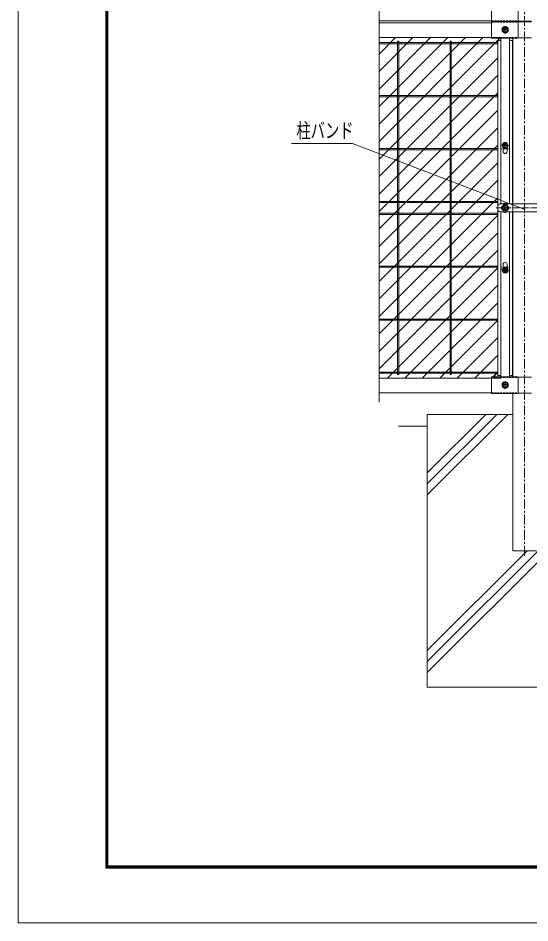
# Model space of a CAD drawing. Units: millimetres, scale not verified. Extents: x -6279 to 403, y -2363 to 2362.
# Drawn here: x -6279 to -4965, y -2363 to -40 of the extents above; entities that cross this region are included whole.
import ezdxf
from ezdxf.enums import TextEntityAlignment as Align

# ---------------------------------------------------------------- set-up
doc = ezdxf.new("R2010")
doc.units = ezdxf.units.MM
doc.header["$LTSCALE"] = 20
for name, pattern in [('USER1', [2, 1.25, -0.25, 0.25, -0.25]), ('USER2', [1.125, 0.75, -0.125, 0.125, -0.125]), ('USER3', [0.375, 0.25, -0.125])]:
    doc.linetypes.add(name, pattern=pattern)
for name, color, linetype, lineweight in [('0-1_寸法', 7, 'Continuous', 13), ('0-2_基礎', 7, 'Continuous', 13), ('0-3_柱', 7, 'Continuous', 13), ('0-4_胴縁', 7, 'Continuous', 13), ('0-5_0', 7, 'Continuous', 13), ('0-7_押え板', 6, 'Continuous', 13), ('0-8_WM', 30, 'Continuous', 13), ('0-9_BN', 4, 'Continuous', 25), ('0-A_マット', 92, 'Continuous', 9), ('0-B_バンド', 4, 'Continuous', 13), ('0-D_継手', 6, 'Continuous', 13)]:
    doc.layers.add(name, color=color, linetype=linetype, lineweight=lineweight)
doc.styles.add('ＭＳ ゴシック', font='')
doc.styles.get('ＭＳ ゴシック').set_extended_font_data('MS Gothic')

msp = doc.modelspace()

# ---------------------------------------------------------------- linework, layer by layer
at = {"layer": '0-1_寸法', "linetype": 'USER1'}
msp.add_line((-4978.75, -1419.52), (-4978.75, 1065.57), dxfattribs=at)
at = {"layer": '0-1_寸法'}
msp.add_lwpolyline([(-5577.58, -361.82), (-5421.14, -361.82), (-4977.83, -531.06)], dxfattribs=at)
at = {"layer": '0-2_基礎'}
for p, q in [((-5228.75, -1057.04), (-5228.75, -1757.04)), ((-5009, -1057.04), (-5228.75, -1057.04)), ((-5228.75, -1207.27), (-5078.52, -1057.04)), ((-5228.75, -1235.56), (-5050.24, -1057.04)), ((-5228.75, -1263.84), (-5021.95, -1057.04)), ((-5009, -1057.04), (-5128.75, -1057.04)), ((-5068.75, -1057.04), (-5009, -1057.04)), ((-5228.75, -1087.04), (-5302.56, -1087.04)), ((-5228.75, -1691.46), (-4728.75, -1191.46)), ((-5228.75, -1719.74), (-4728.75, -1219.74)), ((-5228.75, -1663.18), (-4972.62, -1407.04)), ((-4728.75, -1757.04), (-5228.75, -1757.04))]:
    msp.add_line(p, q, dxfattribs=at)
at = {"layer": '0-3_柱'}
for p, q in [((-5009, -47.04), (-5009, -50.21)), ((-5009, -90.01), (-5009, -517.04)), ((-5009, -537.04), (-5009, -962.24)), ((-5009, -1002.04), (-5009, -1407.04)), ((-4948.5, -1407.04), (-5009, -1407.04))]:
    msp.add_line(p, q, dxfattribs=at)
at = {"layer": '0-4_胴縁'}
for p, q in [((-5352.56, 1023.12), (-5352.56, -1025.49)), ((-5352.56, -47.04), (-5058.75, -47.04)), ((-5352.56, -52.04), (-5063.75, -52.04)), ((-5352.56, -90.04), (-5063.75, -90.04)), ((-5352.56, -964.04), (-5063.75, -964.04)), ((-5352.56, -1002.04), (-5063.75, -1002.04))]:
    msp.add_line(p, q, dxfattribs=at)
at = {"layer": '0-5_0', "color": 3}
msp.add_lwpolyline([(-6279.3, 2362.4), (403.2, 2362.4), (403.2, -2362.6), (-6279.3, -2362.6)], close=True, dxfattribs=at)
at = {"layer": '0-5_0'}
for points in [[(-6054.3, 2221.77), (178.2, 2221.77), (178.2, -2221.98), (-6054.3, -2221.98)], [(-6052.89, 2220.37), (176.8, 2220.37), (176.8, -2220.57), (-6052.89, -2220.57)], [(-6051.48, 2218.96), (175.39, 2218.96), (175.39, -2219.16), (-6051.48, -2219.16)], [(-6050.08, 2217.55), (173.99, 2217.55), (173.99, -2217.76), (-6050.08, -2217.76)], [(-6048.67, 2216.15), (172.58, 2216.15), (172.58, -2216.35), (-6048.67, -2216.35)]]:
    msp.add_lwpolyline(points, close=True, dxfattribs=at)
at = {"layer": '0-7_押え板'}
for p, q in [((-5039.85, -90.04), (-5039.85, -517.04)), ((-5039.85, -90.04), (-5039.85, -517.04)), ((-5017.85, -90.04), (-5017.85, -517.04)), ((-5017.85, -90.04), (-5017.85, -517.04)), ((-5047.85, -97.04), (-5047.85, -957.04)), ((-5039.85, -97.04), (-5047.85, -97.04)), ((-5047.85, -97.04), (-5047.85, -957.04)), ((-5039.85, -97.04), (-5047.85, -97.04)), ((-5009.85, -97.04), (-5017.85, -97.04)), ((-5009.85, -97.04), (-5017.85, -97.04)), ((-5009.85, -97.04), (-5009.85, -517.04)), ((-5009.85, -97.04), (-5009.85, -517.04)), ((-5033.85, -367.54), (-5033.85, -382.54)), ((-5033.85, -367.54), (-5033.85, -382.54)), ((-5023.85, -367.54), (-5023.85, -382.54)), ((-5023.85, -367.54), (-5023.85, -382.54)), ((-5033.75, -519.54), (-5033.75, -534.54)), ((-5033.75, -519.54), (-5033.75, -534.54)), ((-5023.75, -519.54), (-5023.75, -534.54)), ((-5023.75, -519.54), (-5023.75, -534.54)), ((-5039.85, -537.04), (-5039.85, -960.64)), ((-5039.85, -537.04), (-5039.85, -960.64)), ((-5017.85, -537.04), (-5017.85, -960.64)), ((-5017.85, -537.04), (-5017.85, -960.64)), ((-5009.85, -537.04), (-5009.85, -957.04)), ((-5009.85, -537.04), (-5009.85, -957.04)), ((-5033.85, -671.54), (-5033.85, -686.54)), ((-5033.85, -671.54), (-5033.85, -686.54)), ((-5023.85, -671.54), (-5023.85, -686.54)), ((-5023.85, -671.54), (-5023.85, -686.54)), ((-5039.85, -957.04), (-5047.85, -957.04)), ((-5039.85, -957.04), (-5047.85, -957.04)), ((-5009.85, -957.04), (-5017.85, -957.04)), ((-5009.85, -957.04), (-5017.85, -957.04))]:
    msp.add_line(p, q, dxfattribs=at)
at = {"layer": '0-7_押え板', "linetype": 'USER2'}
for p, q in [((-5019.85, -375.04), (-5037.85, -375.04)), ((-5019.85, -375.04), (-5037.85, -375.04)), ((-5019.85, -679.04), (-5037.85, -679.04)), ((-5019.85, -679.04), (-5037.85, -679.04))]:
    msp.add_line(p, q, dxfattribs=at)
at = {"layer": '0-7_押え板'}
msp.add_circle((-5028.76, -686.77), 4, dxfattribs=at)
msp.add_circle((-5028.76, -686.77), 4, dxfattribs=at)
for centre, start, end in [((-5028.85, -367.54), 0, 180), ((-5028.85, -367.54), 0, 180), ((-5028.85, -382.54), 180, 0), ((-5028.85, -382.54), 180, 0), ((-5028.75, -519.54), 0, 180), ((-5028.75, -519.54), 0, 180), ((-5028.75, -534.54), 180, 0), ((-5028.75, -534.54), 180, 0), ((-5028.85, -671.54), 0, 180), ((-5028.85, -671.54), 0, 180), ((-5028.85, -686.54), 180, 0), ((-5028.85, -686.54), 180, 0)]:
    msp.add_arc(centre, 5, start, end, dxfattribs=at)
at = {"layer": '0-8_WM'}
for p, q in [((-5047.85, -102.44), (-5352.56, -102.44)), ((-5047.85, -105.64), (-5352.56, -105.64)), ((-5305.35, -955.04), (-5305.35, -99.04)), ((-5305.35, -99.04), (-5302.15, -99.04)), ((-5305.35, -955.04), (-5305.35, -99.04)), ((-5305.35, -99.04), (-5302.15, -99.04)), ((-5302.15, -955.04), (-5302.15, -99.04)), ((-5302.15, -955.04), (-5302.15, -99.04)), ((-5170.35, -955.04), (-5170.35, -99.04)), ((-5170.35, -99.04), (-5167.15, -99.04)), ((-5170.35, -955.04), (-5170.35, -99.04)), ((-5170.35, -99.04), (-5167.15, -99.04)), ((-5167.15, -955.04), (-5167.15, -99.04)), ((-5167.15, -955.04), (-5167.15, -99.04)), ((-5047.85, -238.44), (-5352.56, -238.44)), ((-5047.85, -241.64), (-5352.56, -241.64)), ((-5047.85, -374.44), (-5352.56, -374.44)), ((-5047.85, -377.64), (-5352.56, -377.64)), ((-5047.85, -510.44), (-5352.56, -510.44)), ((-5047.85, -513.64), (-5352.56, -513.64)), ((-5047.85, -540.44), (-5352.56, -540.44)), ((-5047.85, -543.64), (-5352.56, -543.64)), ((-5047.85, -676.44), (-5352.56, -676.44)), ((-5047.85, -679.64), (-5352.56, -679.64)), ((-5047.85, -812.44), (-5352.56, -812.44)), ((-5047.85, -815.64), (-5352.56, -815.64)), ((-5047.85, -948.44), (-5352.56, -948.44)), ((-5047.85, -948.44), (-5352.56, -948.44)), ((-5047.85, -951.64), (-5352.56, -951.64)), ((-5047.85, -951.64), (-5352.56, -951.64)), ((-5047.85, -951.64), (-5352.56, -951.64)), ((-5302.15, -955.04), (-5305.35, -955.04)), ((-5302.15, -955.04), (-5305.35, -955.04)), ((-5167.15, -955.04), (-5170.35, -955.04)), ((-5167.15, -955.04), (-5170.35, -955.04))]:
    msp.add_line(p, q, dxfattribs=at)
at = {"layer": '0-9_BN'}
for p, q in [((-5036.5, -69.64), (-5032.46, -62.64)), ((-5036.5, -69.64), (-5032.46, -76.64)), ((-5023.75, -69.64), (-5033.75, -69.64)), ((-5032.46, -62.64), (-5025.05, -62.64)), ((-5028.75, -74.64), (-5028.75, -64.64)), ((-5021, -69.64), (-5025.05, -62.64)), ((-5021, -69.64), (-5025.05, -76.64)), ((-5032.46, -76.64), (-5025.05, -76.64)), ((-5036.51, -367.3), (-5032.46, -360.3)), ((-5036.51, -367.3), (-5032.46, -360.3)), ((-5036.51, -367.3), (-5032.46, -374.3)), ((-5036.51, -367.3), (-5032.46, -374.3)), ((-5025.05, -360.3), (-5032.46, -360.3)), ((-5025.05, -360.3), (-5032.46, -360.3)), ((-5021.01, -367.3), (-5025.05, -360.3)), ((-5021.01, -367.3), (-5025.05, -360.3)), ((-5021.01, -367.3), (-5025.05, -374.3)), ((-5021.01, -367.3), (-5025.05, -374.3)), ((-5025.05, -374.3), (-5032.46, -374.3)), ((-5025.05, -374.3), (-5032.46, -374.3)), ((-5036.5, -527.04), (-5032.46, -520.04)), ((-5036.5, -527.04), (-5032.46, -520.04)), ((-5036.5, -527.04), (-5032.46, -534.04)), ((-5036.5, -527.04), (-5032.46, -534.04)), ((-5025.05, -520.04), (-5032.46, -520.04)), ((-5025.05, -520.04), (-5032.46, -520.04)), ((-5025.05, -534.04), (-5032.46, -534.04)), ((-5025.05, -534.04), (-5032.46, -534.04)), ((-5021, -527.04), (-5025.05, -520.04)), ((-5021, -527.04), (-5025.05, -520.04)), ((-5021, -527.04), (-5025.05, -534.04)), ((-5021, -527.04), (-5025.05, -534.04)), ((-5036.51, -686.77), (-5032.46, -679.77)), ((-5036.51, -686.77), (-5032.46, -679.77)), ((-5036.51, -686.77), (-5032.46, -693.77)), ((-5036.51, -686.77), (-5032.46, -693.77)), ((-5025.05, -679.77), (-5032.46, -679.77)), ((-5025.05, -679.77), (-5032.46, -679.77)), ((-5025.05, -693.77), (-5032.46, -693.77)), ((-5025.05, -693.77), (-5032.46, -693.77)), ((-5021.01, -686.77), (-5025.05, -679.77)), ((-5021.01, -686.77), (-5025.05, -679.77)), ((-5021.01, -686.77), (-5025.05, -693.77)), ((-5021.01, -686.77), (-5025.05, -693.77)), ((-5036.5, -981.64), (-5032.46, -974.64)), ((-5032.46, -974.64), (-5025.05, -974.64)), ((-5021, -981.64), (-5025.05, -974.64)), ((-5036.5, -981.64), (-5032.46, -988.64)), ((-5023.75, -981.64), (-5033.75, -981.64)), ((-5032.46, -988.64), (-5025.05, -988.64)), ((-5028.75, -986.64), (-5028.75, -976.64)), ((-5021, -981.64), (-5025.05, -988.64))]:
    msp.add_line(p, q, dxfattribs=at)
at = {"layer": '0-9_BN', "color": 1}
for p, q in [((-5033.76, -367.3), (-5023.76, -367.3)), ((-5033.76, -367.3), (-5023.76, -367.3)), ((-5028.76, -372.3), (-5028.76, -362.3)), ((-5028.76, -372.3), (-5028.76, -362.3)), ((-5033.75, -527.04), (-5023.75, -527.04)), ((-5033.75, -527.04), (-5023.75, -527.04)), ((-5028.75, -532.04), (-5028.75, -522.04)), ((-5028.75, -532.04), (-5028.75, -522.04)), ((-5033.76, -686.77), (-5023.76, -686.77)), ((-5033.76, -686.77), (-5023.76, -686.77)), ((-5028.76, -681.77), (-5028.76, -691.77)), ((-5028.76, -681.77), (-5028.76, -691.77))]:
    msp.add_line(p, q, dxfattribs=at)
at = {"layer": '0-9_BN', "lineweight": 13}
for centre in [(-5028.75, -69.64), (-5028.75, -981.64)]:
    msp.add_circle(centre, 8, dxfattribs=at)
at = {"layer": '0-9_BN'}
for centre in [(-5028.75, -69.64), (-5028.76, -367.3), (-5028.76, -367.3), (-5028.75, -527.04), (-5028.75, -527.04), (-5028.76, -686.77), (-5028.76, -686.77), (-5028.75, -981.64)]:
    msp.add_circle(centre, 6.71, dxfattribs=at)
at = {"layer": '0-A_マット'}
for p, q in [((-5352.56, -132.2), (-5310.41, -90.04)), ((-5352.56, -177.1), (-5265.51, -90.04)), ((-5352.56, -222), (-5220.6, -90.04)), ((-5352.56, -266.9), (-5175.7, -90.04)), ((-5352.56, -311.8), (-5130.8, -90.04)), ((-5352.56, -356.7), (-5085.9, -90.04)), ((-5352.56, -401.6), (-5041, -90.04)), ((-5352.56, -446.51), (-5047.85, -141.79)), ((-5352.56, -491.41), (-5047.85, -186.69)), ((-5352.56, -536.31), (-5047.85, -231.6)), ((-5352.56, -581.21), (-5047.85, -276.5)), ((-5352.56, -626.11), (-5047.85, -321.4)), ((-5352.56, -671.01), (-5047.85, -366.3)), ((-5352.56, -715.91), (-5047.85, -411.2)), ((-5352.56, -760.81), (-5047.85, -456.1)), ((-5352.56, -805.72), (-5047.85, -501)), ((-5352.56, -850.62), (-5047.85, -545.91)), ((-5352.56, -895.52), (-5047.85, -590.81)), ((-5352.56, -940.42), (-5047.85, -635.71)), ((-5331.28, -964.04), (-5047.85, -680.61)), ((-5286.38, -964.04), (-5047.85, -725.51)), ((-5241.48, -964.04), (-5047.85, -770.41)), ((-5196.58, -964.04), (-5047.85, -815.31)), ((-5151.68, -964.04), (-5047.85, -860.21)), ((-5106.78, -964.04), (-5047.85, -905.12)), ((-5063.12, -964.04), (-5049.1, -950.02)), ((-5061.87, -964.04), (-5047.85, -950.02))]:
    msp.add_line(p, q, dxfattribs=at)
msp.add_lwpolyline([(-5352.56, -90.04), (-5039.85, -90.04), (-5039.85, -97.04), (-5047.85, -97.04), (-5047.85, -957.04), (-5039.85, -957.04), (-5039.75, -964.04), (-5352.56, -964.04)], dxfattribs=at)
at = {"layer": '0-B_バンド', "color": 2, "linetype": 'USER2'}
for p, q in [((-5051.63, -527.04), (-4906.3, -527.04)), ((-5028.75, -519.04), (-5028.75, -535.04)), ((-4978.75, -514.31), (-4978.75, -540.55))]:
    msp.add_line(p, q, dxfattribs=at)
at = {"layer": '0-B_バンド', "color": 2}
for p, q in [((-5047.75, -522.04), (-5047.75, -532.04)), ((-5042.75, -517.04), (-4914.75, -517.04)), ((-5023.75, -522.04), (-5033.75, -522.04)), ((-5023.75, -532.04), (-5033.75, -532.04)), ((-5009.2, -537.04), (-5009.2, -517.04)), ((-5042.75, -537.04), (-4914.75, -537.04))]:
    msp.add_line(p, q, dxfattribs=at)
for centre, start, end in [((-5042.75, -522.04), 90, 180), ((-5042.75, -532.04), 180, 270), ((-5033.75, -527.04), 90, 270), ((-5023.75, -527.04), 270, 90)]:
    msp.add_arc(centre, 5, start, end, dxfattribs=at)
at = {"layer": '0-D_継手'}
for p, q in [((-5063.75, -5.64), (-5063.75, -48.64)), ((-4995.72, -47.04), (-4995.72, -7.24)), ((-5063.75, -48.61), (-4997.32, -48.61)), ((-5063.75, -91.61), (-5063.75, -48.61)), ((-5063.75, -48.64), (-4997.32, -48.64)), ((-4995.97, -47.89), (-4961.54, -47.89)), ((-4995.97, -49.36), (-4961.54, -49.36)), ((-4995.72, -50.21), (-4995.72, -90.01)), ((-5063.75, -91.61), (-4997.32, -91.61)), ((-4995.97, -90.86), (-4961.54, -90.86)), ((-5063.75, -960.64), (-4997.32, -960.64)), ((-5063.75, -960.64), (-5063.75, -1003.64)), ((-4995.97, -961.39), (-4961.54, -961.39)), ((-4995.72, -1002.04), (-4995.72, -962.24)), ((-5063.75, -1003.64), (-4997.32, -1003.64)), ((-4995.97, -1002.89), (-4961.54, -1002.89))]:
    msp.add_line(p, q, dxfattribs=at)
at = {"layer": '0-D_継手', "linetype": 'USER3'}
for p, q in [((-5063.75, -47.04), (-4995.72, -47.04)), ((-5063.75, -50.21), (-4995.72, -50.21)), ((-5063.75, -90.01), (-4995.72, -90.01)), ((-5063.75, -962.24), (-4995.72, -962.24)), ((-5063.75, -1002.04), (-4995.72, -1002.04))]:
    msp.add_line(p, q, dxfattribs=at)
at = {"layer": '0-D_継手', "linetype": 'USER2'}
for p, q in [((-5028.75, -80.61), (-5028.75, -60.61)), ((-5028.75, -971.64), (-5028.75, -991.64))]:
    msp.add_line(p, q, dxfattribs=at)
at = {"layer": '0-D_継手'}
for centre in [(-5028.75, -70.61), (-5028.75, -981.64)]:
    msp.add_circle(centre, 6, dxfattribs=at)
for centre, start, end in [((-4997.32, -47.04), 270, 0), ((-4997.32, -50.21), 0, 90), ((-4997.32, -90.01), 270, 0), ((-4997.32, -962.24), 0, 90), ((-4997.32, -1002.04), 270, 0)]:
    msp.add_arc(centre, 1.6, start, end, dxfattribs=at)

# ---------------------------------------------------------------- texts
at = {"layer": '0-1_寸法', "style": 'ＭＳ ゴシック', "width": 0.7}
msp.add_text('柱バンド', height=38.42, dxfattribs=at).set_placement((-5564.64, -359.22), align=Align.BOTTOM_LEFT)

doc.saveas('drawing.dxf')
